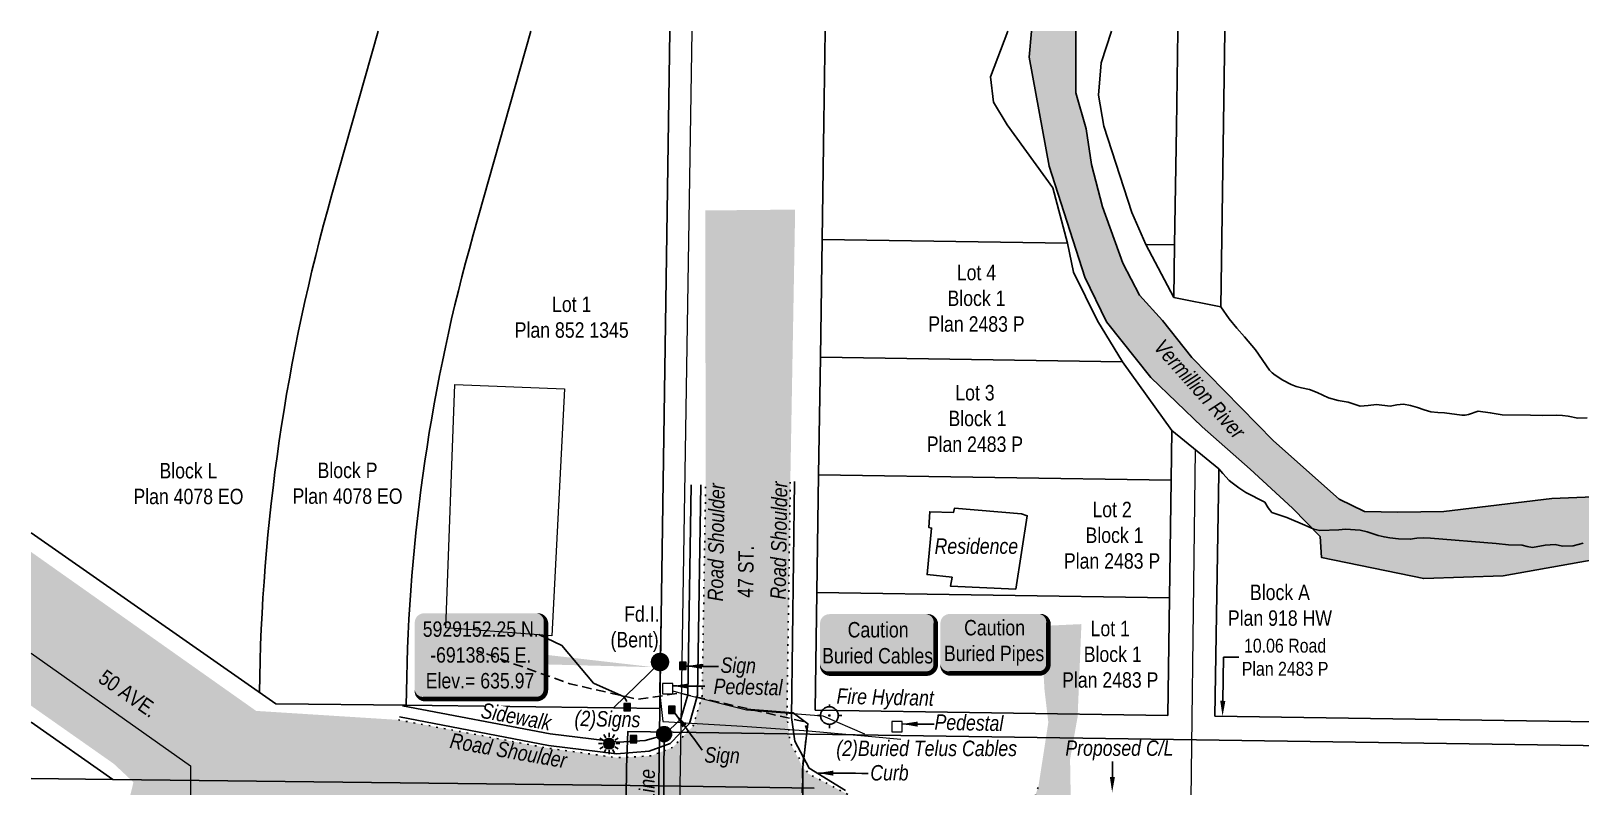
# Model space of a CAD drawing. Extents: x -69334 to -68545, y 5929032 to 5929590.
# Drawn here: x -69220.2 to -69019.3, y 5929136.1 to 5929234 of the extents above; entities that cross this region are included whole.
import ezdxf

# ---------------------------------------------------------------- set-up
doc = ezdxf.new("R2010")
doc.units = 0
doc.header["$LTSCALE"] = 5
doc.header["$PDSIZE"] = 0.5
for name, pattern in [('DASHED', [19.05, 12.7, -6.35]), ('foc-TOPO', [1, 0.2, -0.8]), ('UG_PIPE', [1.875, 1.25, -0.625]), ('WATERLINE5', [33, 15, -1, 1, -1, 15])]:
    doc.linetypes.add(name, pattern=pattern)
doc.layers.get('Defpoints').update_dxf_attribs({"color": 9})
for name, color, linetype in [('AS-PIPE-UG', 44, 'UG_PIPE'), ('AS-POWER', 104, 'foc-POWER'), ('AS-POWER-BURIED-ATCO PIPELINES', 241, 'foc-POWER_BURIED'), ('AS-POWER-EXISTING-PP', 72, 'Continuous'), ('AS-POWER-T', 104, 'Continuous'), ('AS-RESIDENCE', 14, 'Continuous'), ('AS-ROADS', 254, 'Continuous'), ('DETAIL-T', 7, 'Continuous'), ('L-MON', 1, 'Continuous'), ('L-MON-T', 1, 'Continuous'), ('L-TITLEDB', 4, 'Continuous'), ('L-TITLEDB-T', 4, 'Continuous'), ('P-PROPOSED', 10, 'Continuous'), ('P-PROPOSED-T', 10, 'Continuous'), ('T-GENERAL', 48, 'foc-TOPO'), ('T-SLOPE', 48, 'Continuous'), ('T-WATER', 160, 'Continuous'), ('T-WATER-H', 133, 'Continuous'), ('T-WATER-T', 170, 'Continuous'), ('Topo-Waterlines', 125, 'WATERLINE5')]:
    doc.layers.add(name, color=color, linetype=linetype)
for name, color, linetype, lineweight, true_color in [('AS-SANITARY', 7, 'foc-SANITARY', 9, 0x29a300), ('AS-STORM', 7, 'foc-STORM', 9, 0x29a300), ('AS-TELUS-ATCO PIPELINES', 7, 'foc-TEL', 9, 0xff9c38)]:
    doc.layers.add(name, color=color, linetype=linetype, lineweight=lineweight, true_color=true_color)
doc.layers.add('T-TEXT', color=48, linetype='Continuous', lineweight=18)
doc.styles.add('1.8', font='ARIALN.TTF', dxfattribs={"height": 1.8})
doc.styles.add('80', font='ARIALN.TTF', dxfattribs={"height": 10})
doc.styles.add('80CG', font='ARIALN.TTF', dxfattribs={"height": 10})
doc.styles.add('80LS', font='ARIALNI.TTF', dxfattribs={"height": 10})
doc.styles.add('foc-LtypeFont', font='ARIALN.TTF', dxfattribs={"height": 7.35})
doc.linetypes.add('foc-POWER', pattern='A,6,-1,["P",foc-LtypeFont,S=0.2,R=0,X=-0.625,Y=-0.75],-1.24,4', length=12.24)
doc.linetypes.add('foc-POWER_BURIED', pattern='A,10,-1,["P",foc-LtypeFont,S=0.2,R=0,X=-0.425,Y=-0.75],-2', length=13)
doc.linetypes.add('foc-SANITARY', pattern='A,10,-1,["SN",foc-LtypeFont,S=0.2,R=0,X=-0.5,Y=-0.75],-2.75', length=13.75)
doc.linetypes.add('foc-STORM', pattern='A,10,-1,["ST",foc-LtypeFont,S=0.2,R=0,X=-0.5,Y=-0.75],-2.75', length=13.75)
doc.linetypes.add('foc-TEL', pattern='A,2,-1,["T",foc-LtypeFont,S=0.2,R=0,X=-0.425,Y=-0.75],-1.24,8', length=12.24)
doc.dimstyles.new('Compass 1 000', dxfattribs={"dimtxt": 1.8, "dimasz": 2, "dimexe": 0.2, "dimexo": 0.0625, "dimgap": 0.5, "dimtad": 0, "dimtih": 1, "dimtoh": 1, "dimzin": 0, "dimdsep": 46, "dimtxsty": '1.8', "dimcen": 0.1, "dimse1": 1, "dimse2": 1, "dimclrd": 256, "dimclrt": 256, "dimaunit": 1, "dimadec": 4, "dimazin": 0, "dimtfac": 0.06, "dimtofl": 0, "dimtmove": 0, "dimatfit": 0, "dimfxl": 0.2, "dimtolj": 1, "dimtzin": 0, "dimlwd": -1, "dimarcsym": 0})

# ---------------------------------------------------------------- blocks, each defined once
blk = doc.blocks.new('fdia')
at = {"color": 255, "const_width": 1}
blk.add_lwpolyline([(-0.5, 0, 1), (0.5, 0, 1)], format="xyb", close=True, dxfattribs=at)
blk = doc.blocks.new('Fdiaa')
blk.add_blockref('fdia', (0, 0))
blk = doc.blocks.new('fdib')
at = {"color": 1, "const_width": 1.6}
blk.add_lwpolyline([(-0.4, 0, 1), (0.4, 0, 1)], format="xyb", close=True, dxfattribs=at)
at = {"color": 1}
blk.add_circle((0, 0), 0.8, dxfattribs=at)
blk = doc.blocks.new('Fdibb')
blk.add_blockref('fdib', (0, 0))
blk = doc.blocks.new('fdicc')
for name in ['Fdibb', 'Fdiaa']:
    blk.add_blockref(name, (0, 0))
blk = doc.blocks.new('FDI')
blk.add_blockref('fdicc', (0, 0))
blk = doc.blocks.new('POWERPOLE')
h = blk.add_hatch(color=255)
edge = h.paths.add_edge_path()
edge.add_arc((0, 0), 0.96, 0, 360)
at = {"linetype": 'Continuous'}
for p, q in [((0.68, -0.68), (-0.68, 0.68)), ((-0.68, -0.68), (0.68, 0.68))]:
    blk.add_line(p, q, dxfattribs=at)
blk.add_circle((0, 0), 0.96, dxfattribs=at)
blk = doc.blocks.new('*U531')
h = blk.add_hatch(color=50)
edge = h.paths.add_edge_path()
edge.add_line((-31.5, -20), (31.5, -20))
edge.add_arc((31.5, -14), 6, 270, 360)
edge.add_line((37.5, -14), (37.5, 12.5))
edge.add_arc((31.5, 12.5), 6, 0, 90)
edge.add_line((31.5, 18.5), (-31.5, 18.5))
edge.add_arc((-31.5, 12.5), 6, 90, 180)
edge.add_line((-37.5, 12.5), (-37.5, -14))
edge.add_arc((-31.5, -14), 6, 180, 270)
at = {"color": 240, "flags": 128}
blk.add_lwpolyline([(-31.5, -20, 3, 3, 0), (31.5, -20, 3, 3, 0.414214), (37.5, -14, 3, 3, 0), (37.5, 12.5, 3, 0, 0.414214), (31.5, 18.5, 0, 0, 0), (-31.5, 18.5, 0, 0, 0.414214), (-37.5, 12.5, 0, 0, 0), (-37.5, -14, 0, 3, 0.414214)], format="xyseb", close=True, dxfattribs=at)
at = {"color": 240, "style": '80'}
blk.add_attdef('ENTER_TEXT_001', (-26.8, -4.9), '', height=10, dxfattribs=at)
blk = doc.blocks.new('*U530')
h = blk.add_hatch(color=50)
edge = h.paths.add_edge_path()
edge.add_line((-29, -20), (29, -20))
edge.add_arc((29, -14), 6, 270, 360)
edge.add_line((35, -14), (35, 12.5))
edge.add_arc((29, 12.5), 6, 0, 90)
edge.add_line((29, 18.5), (-29, 18.5))
edge.add_arc((-29, 12.5), 6, 90, 180)
edge.add_line((-35, 12.5), (-35, -14))
edge.add_arc((-29, -14), 6, 180, 270)
at = {"color": 240, "flags": 128}
blk.add_lwpolyline([(-29, -20, 3, 3, 0), (29, -20, 3, 3, 0.414214), (35, -14, 3, 3, 0), (35, 12.5, 3, 0, 0.414214), (29, 18.5, 0, 0, 0), (-29, 18.5, 0, 0, 0.414214), (-35, 12.5, 0, 0, 0), (-35, -14, 0, 3, 0.414214)], format="xyseb", close=True, dxfattribs=at)
at = {"color": 240, "style": '80'}
blk.add_attdef('ENTER_TEXT_001', (-26.8, -4.9), '', height=10, dxfattribs=at)
blk = doc.blocks.new('*U532')
h = blk.add_hatch(color=254)
edge = h.paths.add_edge_path()
edge.add_line((-36.5, -28.5), (36.5, -28.5))
edge.add_arc((36.5, -22.5), 6, 270, 360)
edge.add_line((42.5, -22.5), (42.5, 21))
edge.add_arc((36.5, 21), 6, 0, 90)
edge.add_line((36.5, 27), (-36.5, 27))
edge.add_arc((-36.5, 21), 6, 90, 180)
edge.add_line((-42.5, 21), (-42.5, -22.5))
edge.add_arc((-36.5, -22.5), 6, 180, 270)
at = {"color": 1, "flags": 128}
blk.add_lwpolyline([(-36.5, -28.5, 3, 3, 0), (36.5, -28.5, 3, 3, 0.414214), (42.5, -22.5, 3, 3, 0), (42.5, 21, 3, 0, 0.414214), (36.5, 27, 0, 0, 0), (-36.5, 27, 0, 0, 0.414214), (-42.5, 21, 0, 0, 0), (-42.5, -22.5, 0, 3, 0.414214)], format="xyseb", close=True, dxfattribs=at)
blk.add_lwpolyline([(112.6, -7.9, 0, 10, 0), (0, 0, 5, 5, 0)], format="xyseb", dxfattribs=at)
at = {"color": 1, "style": '80'}
blk.add_attdef('ENTER_TEXT_001', (-36, -5), '', height=10, dxfattribs=at)
blk = doc.blocks.new('*D538')
at = {"layer": 'Defpoints', "color": 0, "transparency": 16777216}
for p in [(-69049.55, 5929144.99), (-69065.87, 5929135.14), (-69049.7, 5929134.89)]:
    blk.add_point(p, dxfattribs=at)
at = {"layer": 'L-TITLEDB-T', "transparency": 16777216}
for p, q in [((-69065.69, 5929147.23), (-69065.6, 5929152.86)), ((-69065.6, 5929152.86), (-69063.6, 5929152.86)), ((-69065.9, 5929133.14), (-69065.93, 5929131.14))]:
    blk.add_line(p, q, dxfattribs=at)
for points in [[(-69066.02, 5929147.23), (-69065.35, 5929147.22), (-69065.72, 5929145.23)], [(-69066.23, 5929133.14), (-69065.57, 5929133.13), (-69065.87, 5929135.14)]]:
    blk.add_solid(points, dxfattribs=at)
at = {"layer": 'L-TITLEDB-T', "transparency": 16777216, "insert": (-69057.61, 5929152.86), "char_height": 1.8, "attachment_point": 5, "style": '1.8'}
blk.add_mtext('\\A1;10.06 Road\\PPlan 2483 P', dxfattribs=at)
blk = doc.blocks.new('*D539')
at = {"layer": 'Defpoints', "color": 0, "transparency": 16777216}
for p in [(-69097.76, 5929135.65), (-69097.92, 5929125.59), (-69080.18, 5929125.32)]:
    blk.add_point(p, dxfattribs=at)
at = {"layer": 'L-TITLEDB-T', "transparency": 16777216}
for p, q in [((-69080, 5929137.37), (-69079.97, 5929139.37)), ((-69080.22, 5929123.32), (-69080.66, 5929093.93)), ((-69080.66, 5929093.93), (-69082.66, 5929093.93))]:
    blk.add_line(p, q, dxfattribs=at)
for points in [[(-69080.33, 5929137.38), (-69079.67, 5929137.37), (-69080.03, 5929135.37)], [(-69080.55, 5929123.33), (-69079.88, 5929123.32), (-69080.18, 5929125.32)]]:
    blk.add_solid(points, dxfattribs=at)
at = {"layer": 'L-TITLEDB-T', "transparency": 16777216, "insert": (-69088.75, 5929093.93), "char_height": 1.8, "attachment_point": 5, "style": '1.8'}
blk.add_mtext('\\A1;10.06 Road \\PPlan 1372 R', dxfattribs=at)
blk = doc.blocks.new('lightpole')
h = blk.add_hatch(color=255)
h.dxf.hatch_style = 1
h.paths.add_polyline_path([(-0.78, 0, 1), (0.78, 0, 1)])
h.paths.add_polyline_path([(0.68, 0, -1), (-0.68, 0, -1)], flags=16)
h = blk.add_hatch(color=48)
h.dxf.hatch_style = 1
edge = h.paths.add_edge_path()
edge.add_arc((0, 0), 0.682, 0, 360)
at = {"color": 48}
for p, q in [((-0.86, 0), (-1.38, 0)), ((-0.75, 0.43), (-1.19, 0.69)), ((-0.43, 0.75), (-0.69, 1.19)), ((0, 0.86), (0, 1.38)), ((0.43, 0.75), (0.69, 1.19)), ((0.75, 0.43), (1.19, 0.69)), ((0.86, 0), (1.38, 0)), ((-0.75, -0.43), (-1.19, -0.69)), ((-0.43, -0.75), (-0.69, -1.19)), ((0, -0.86), (0, -1.38)), ((0.43, -0.75), (0.69, -1.19)), ((0.75, -0.43), (1.19, -0.69))]:
    blk.add_line(p, q, dxfattribs=at)
blk.add_circle((0, 0), 0.682, dxfattribs=at)
blk = doc.blocks.new('FH')
at = {"layer": 'Topo-Waterlines'}
for p, q in [((0, 0), (-0.23, 0)), ((0, 1.9), (0, 2.37)), ((0, 0), (0, 0.23)), ((0, 0), (0.23, 0)), ((0, 0), (0, -0.23)), ((-1.9, 0), (-2.57, 0)), ((0, -1.9), (0, -2.71)), ((1.9, 0), (2.71, 0))]:
    blk.add_line(p, q, dxfattribs=at)
blk.add_circle((0, 0), 1.9, dxfattribs=at)

msp = doc.modelspace()

# ---------------------------------------------------------------- hatches: boundary and pattern name
at = {"layer": 'AS-ROADS'}
h = msp.add_hatch(color=256, dxfattribs=at)
h.dxf.hatch_style = 1
h.paths.add_polyline_path([(-69220.189, 5929128.159), (-69220.189, 5929122.552), (-69208.004, 5929124.877), (-69199.215, 5929129.606), (-69195.678, 5929131.569), (-69192.986, 5929131.506), (-69187.207, 5929129.419), (-69179.415, 5929127.676), (-69167.888, 5929125.668), (-69150.893, 5929122.663), (-69144.42, 5929121.348), (-69141.104, 5929119.282), (-69138.263, 5929116.462), (-69136.094, 5929112.907), (-69134.782, 5929108.509), (-69135.021, 5929094.152), (-69137.367, 5929031.758), (-69124.844, 5929031.758), (-69123.476, 5929094.225), (-69123.16, 5929108.451), (-69121.999, 5929112.195), (-69119.486, 5929115.508), (-69117.117, 5929117.269), (-69111.7, 5929118.266), (-69093.319, 5929115.977), (-69062.168, 5929110.828), (-69024.47, 5929106.49), (-68994.539, 5929102.38), (-68902.929, 5929086.617), (-68870.389, 5929080.001), (-68845.942, 5929071.175), (-68819.542, 5929063.804), (-68764.367, 5929050.29), (-68745.646, 5929043.736), (-68743.531, 5929042.239), (-68741.68, 5929040.39), (-68740.006, 5929037.66), (-68739.672, 5929034.42), (-68740.514, 5929032.176), (-68740.748, 5929031.758), (-68734.262, 5929031.758), (-68734.053, 5929032.211), (-68730.685, 5929035.998), (-68713.947, 5929032.47), (-68712.555, 5929031.758), (-68661.901, 5929031.758), (-68685.996, 5929043.249), (-68695.299, 5929047.412), (-68703.49, 5929050.602), (-68713.907, 5929057.431), (-68716.268, 5929061.316), (-68716.545, 5929064.785), (-68715.573, 5929070.75), (-68704.943, 5929099.54), (-68699.302, 5929114.345), (-68696.474, 5929120.68), (-68691.023, 5929123.957), (-68685.779, 5929125.73), (-68658.454, 5929125.352), (-68658.472, 5929126.124), (-68630.771, 5929125.37), (-68583.971, 5929124.063), (-68579.575, 5929123.974), (-68579.575, 5929134.016), (-68630.775, 5929134.721), (-68678.564, 5929135.534), (-68682.994, 5929137.285), (-68685.837, 5929141.142), (-68687.272, 5929144.618), (-68680.704, 5929161.515), (-68677.783, 5929168.867), (-68663.078, 5929208.561), (-68656.573, 5929228.707), (-68655.188, 5929233.984), (-68668.068, 5929233.984), (-68670.298, 5929225.856), (-68675.911, 5929209.527), (-68688.819, 5929174.297), (-68699.575, 5929148.02), (-68701.31, 5929146.385), (-68705.211, 5929145.57), (-68710.53, 5929146.751), (-68729.74, 5929158.549), (-68748.93, 5929172.164), (-68761.096, 5929179.414), (-68772.31, 5929187.768), (-68769.431, 5929192.581), (-68805.98, 5929217.15), (-68805.062, 5929220.705), (-68798.177, 5929231.369), (-68796.267, 5929233.984), (-68801.779, 5929233.984), (-68811.636, 5929219.667), (-68820.439, 5929225.302), (-68821.463, 5929228.257), (-68821.463, 5929233.984), (-68863.939, 5929233.984), (-68851.126, 5929226.158), (-68733.672, 5929150.989), (-68711.615, 5929137.075), (-68708.281, 5929132.386), (-68707.217, 5929128.58), (-68712.565, 5929114.262), (-68716.498, 5929105.821), (-68727.194, 5929078.194), (-68732.786, 5929068.796), (-68737.234, 5929066.637), (-68748.545, 5929068.161), (-68762.017, 5929073.114), (-68793.689, 5929083.417), (-68817.635, 5929086.658), (-68844.948, 5929094.284), (-68933.457, 5929110.694), (-68993.832, 5929119.286), (-69045, 5929125.185), (-69070.779, 5929128.379), (-69084.384, 5929130.707), (-69085.364, 5929132.421), (-69085.487, 5929139.647), (-69084.506, 5929145.159), (-69084.016, 5929157.162), (-69089.286, 5929156.917), (-69088.796, 5929148.588), (-69088.306, 5929144.424), (-69089.585, 5929136.144), (-69090.74, 5929132.8), (-69092.332, 5929131.204), (-69106.906, 5929133.215), (-69114.135, 5929135.017), (-69119.435, 5929137.797), (-69120.171, 5929138.644), (-69121.765, 5929141.806), (-69122.19, 5929145.147), (-69121.755, 5929175.557), (-69121.124, 5929210.855), (-69132.774, 5929210.739), (-69132.728, 5929175.095), (-69133.186, 5929147.851), (-69134.332, 5929144.001), (-69136.969, 5929141.215), (-69139.79, 5929140.089), (-69144.289, 5929139.87), (-69153.157, 5929141.09), (-69172.562, 5929144.754), (-69191.006, 5929145.921), (-69220.189, 5929166.518), (-69220.189, 5929146.599), (-69209.466, 5929139.074), (-69206.906, 5929136.686), (-69208.101, 5929131.738)])
h = msp.add_hatch(color=256, dxfattribs=at)
h.dxf.hatch_style = 1
h.paths.add_polyline_path([(-69135.255, 5929152.225), (-69136.132, 5929152.225), (-69136.132, 5929151.284), (-69135.255, 5929151.284)])
h = msp.add_hatch(color=256, dxfattribs=at)
h.dxf.hatch_style = 1
h.paths.add_polyline_path([(-69142.476, 5929146.868), (-69143.352, 5929146.868), (-69143.352, 5929145.927), (-69142.476, 5929145.927)])
h = msp.add_hatch(color=256, dxfattribs=at)
h.dxf.hatch_style = 1
h.paths.add_polyline_path([(-69136.666, 5929146.517), (-69137.543, 5929146.517), (-69137.543, 5929145.576), (-69136.666, 5929145.576)])
h = msp.add_hatch(color=256, dxfattribs=at)
h.dxf.hatch_style = 1
h.paths.add_polyline_path([(-69141.637, 5929142.731), (-69142.513, 5929142.731), (-69142.513, 5929141.79), (-69141.637, 5929141.79)])
at = {"layer": 'T-WATER-H'}
h = msp.add_hatch(color=256, dxfattribs=at)
h.dxf.hatch_style = 1
h.paths.add_polyline_path([(-68846.622, 5929031.758), (-68839.932, 5929031.758), (-68838.133, 5929033.457), (-68833.961, 5929036.097), (-68830.346, 5929043.324), (-68827.564, 5929047.771), (-68825.458, 5929050.727), (-68828.426, 5929052.036), (-68828.339, 5929055.962), (-68829.387, 5929063.727), (-68829.474, 5929069.223), (-68828.861, 5929094.305), (-68828.771, 5929102.35), (-68828.946, 5929106.102), (-68830.692, 5929109.766), (-68831.041, 5929113.867), (-68831.652, 5929116.222), (-68832.089, 5929118.665), (-68831.913, 5929125.98), (-68832.262, 5929127.9), (-68833.572, 5929128.947), (-68833.921, 5929133.746), (-68833.572, 5929138.021), (-68833.747, 5929140.987), (-68834.358, 5929143.954), (-68835.318, 5929147.269), (-68835.58, 5929149.537), (-68836.541, 5929150.323), (-68836.715, 5929151.37), (-68837.326, 5929151.98), (-68837.85, 5929152.853), (-68838.898, 5929153.638), (-68839.16, 5929154.423), (-68839.509, 5929155.557), (-68840.819, 5929156.692), (-68841.168, 5929157.39), (-68841.954, 5929158.175), (-68843.438, 5929159.571), (-68843.787, 5929160.094), (-68845.097, 5929161.054), (-68846.768, 5929163.824), (-68850.871, 5929166.528), (-68853.491, 5929168.273), (-68857.769, 5929172.461), (-68863.706, 5929177.173), (-68869.918, 5929182.957), (-68872.974, 5929184.877), (-68875.244, 5929185.837), (-68879.086, 5929187.494), (-68881.88, 5929187.756), (-68888.505, 5929189.168), (-68892.979, 5929188.446), (-68895.388, 5929187.896), (-68897.143, 5929187.414), (-68904.874, 5929184.246), (-68908.556, 5929182.939), (-68911.963, 5929182.629), (-68915.887, 5929182.629), (-68920.187, 5929180.622), (-68923.568, 5929180.234), (-68928.001, 5929178.684), (-68930.827, 5929178.351), (-68935.704, 5929179.237), (-68939.583, 5929179.736), (-68942.797, 5929180.345), (-68947.693, 5929181.791), (-68950.63, 5929182.844), (-68954.897, 5929184.837), (-68957.779, 5929186.055), (-68959.773, 5929186.609), (-68965.284, 5929187.782), (-68970.16, 5929188.612), (-68971.823, 5929189.221), (-68973.873, 5929189.387), (-68976.921, 5929189.332), (-68981.814, 5929187.726), (-68988.796, 5929188.114), (-68991.567, 5929185.013), (-68993.673, 5929185.013), (-68995.668, 5929184.459), (-68999.104, 5929182.964), (-69002.262, 5929183.351), (-69003.925, 5929180.638), (-69006.817, 5929176.91), (-69010.918, 5929178.239), (-69014.409, 5929177.464), (-69016.57, 5929173.698), (-69023.045, 5929173.447), (-69037.042, 5929171.765), (-69042.977, 5929171.676), (-69047.318, 5929171.765), (-69050.596, 5929173.358), (-69059.1, 5929180.883), (-69069.684, 5929191.7), (-69073.494, 5929196.48), (-69076.506, 5929199.756), (-69078.632, 5929203.916), (-69081.295, 5929211.205), (-69082.713, 5929216.693), (-69083.421, 5929221.297), (-69084.75, 5929225.988), (-69084.75, 5929230.149), (-69084.749, 5929233.984), (-69090.478, 5929233.984), (-69090.794, 5929230.609), (-69088.187, 5929216.481), (-69083.574, 5929202.113), (-69080.755, 5929196.308), (-69075.027, 5929189.119), (-69068.357, 5929182.697), (-69062.121, 5929177.233), (-69056.648, 5929172.18), (-69053.059, 5929168.509), (-69052.889, 5929165.777), (-69039.647, 5929163.051), (-69029.358, 5929163.394), (-69017.44, 5929165.536), (-68992.091, 5929173.944), (-68978.029, 5929179.427), (-68970.312, 5929180.798), (-68959.423, 5929180.884), (-68947.898, 5929173.434), (-68942.324, 5929171.721), (-68927.642, 5929169.235), (-68907.602, 5929172.444), (-68892.114, 5929179.84), (-68885.123, 5929181.895), (-68879.092, 5929181.347), (-68873.062, 5929177.922), (-68857.923, 5929165.162), (-68848.296, 5929156.562), (-68845.865, 5929151.865), (-68844.243, 5929149.359), (-68840.137, 5929148.225), (-68840.137, 5929143.312), (-68837.705, 5929140.451), (-68837.404, 5929131.301), (-68837.145, 5929125.692), (-68836.206, 5929117.066), (-68836.553, 5929114.294), (-68835.426, 5929108.837), (-68834.906, 5929101.562), (-68833.395, 5929084.954), (-68835.899, 5929070.779), (-68836.177, 5929068.278), (-68835.064, 5929065.776), (-68834.508, 5929061.607), (-68834.094, 5929053.655), (-68831.591, 5929051.293), (-68835.068, 5929047.819), (-68838.544, 5929044.761), (-68838.544, 5929042.121), (-68838.405, 5929040.037), (-68838.69, 5929035.819), (-68844.67, 5929033.318)])

# ---------------------------------------------------------------- linework, layer by layer
at = {"layer": 'AS-PIPE-UG', "ltscale": 0.2, "flags": 128}
msp.add_lwpolyline([(-69190.971, 5929116.234), (-69182.395, 5929115.941), (-69171.497, 5929115.583), (-69156.044, 5929115.136), (-69147.522, 5929114.973), (-69139.584, 5929114.806), (-69121.438, 5929114.67), (-69120.134, 5929114.356), (-69120.335, 5929117.097), (-69120.171, 5929138.644), (-69119.582, 5929143.398), (-69119.936, 5929144.522), (-69136.114, 5929148.217), (-69141.528, 5929147.423), (-69150.316, 5929149.436), (-69162.421, 5929153.746)], dxfattribs=at)
at = {"layer": 'AS-POWER', "ltscale": 0.2, "flags": 128}
msp.add_lwpolyline([(-69191.028, 5929112.944), (-69153.338, 5929112.616), (-69138.723, 5929111.735), (-69138.335, 5929115.062), (-69138.111, 5929142.917)], dxfattribs=at)
at = {"layer": 'AS-POWER-BURIED-ATCO PIPELINES', "ltscale": 0.2, "flags": 128}
for points in [[(-69154.353, 5929155.829), (-69151.365, 5929154.391), (-69147.267, 5929149.5), (-69143.293, 5929147.728), (-69142.962, 5929147.129)], [(-69182.36, 5929116.07), (-69171.503, 5929115.686), (-69156.119, 5929115.246), (-69147.607, 5929115.132), (-69141.021, 5929114.899), (-69128.495, 5929114.736), (-69123.49, 5929114.886), (-69120.123, 5929115.345), (-69120.34, 5929117.095), (-69120.228, 5929123.719), (-69120.128, 5929131.388), (-69120.134, 5929138.646), (-69119.476, 5929144.261), (-69121.382, 5929145.672), (-69127.429, 5929146.163)]]:
    msp.add_lwpolyline(points, dxfattribs=at)
at = {"layer": 'AS-RESIDENCE', "flags": 128}
msp.add_lwpolyline([(-69092.511, 5929161.693), (-69101, 5929162.092), (-69100.772, 5929163.23), (-69104.019, 5929163.572), (-69103.449, 5929169.606), (-69103.791, 5929169.663), (-69103.677, 5929171.713), (-69100.601, 5929171.599), (-69100.487, 5929172.168), (-69091.77, 5929171.428), (-69091.03, 5929171.2), (-69092.511, 5929161.693)], dxfattribs=at)
at = {"layer": 'AS-SANITARY', "ltscale": 0.2, "flags": 128}
msp.add_lwpolyline([(-69136.395, 5929114.326), (-69134.492, 5929233.984)], dxfattribs=at)
at = {"layer": 'AS-STORM', "ltscale": 0.2, "flags": 128}
for points in [[(-69133.641, 5929121.404), (-69132.747, 5929121.397), (-69069.965, 5929120.604), (-69069.233, 5929179.743)], [(-69220.189, 5929153.377), (-69199.499, 5929138.822), (-69199.574, 5929122.851)]]:
    msp.add_lwpolyline(points, dxfattribs=at)
at = {"layer": 'AS-TELUS-ATCO PIPELINES', "ltscale": 0.2, "flags": 128}
for points in [[(-69138.481, 5929160.466), (-69138.709, 5929148.44), (-69138.276, 5929144.538), (-69138.233, 5929144.528), (-69127.963, 5929143.943), (-69119.409, 5929143.354), (-69111.681, 5929142.655), (-69107.414, 5929142.255)], [(-69136.989, 5929148.533), (-69135.345, 5929148.05), (-69127.432, 5929146.075), (-69117.535, 5929145.277), (-69112.139, 5929142.93)]]:
    msp.add_lwpolyline(points, dxfattribs=at)
at = {"layer": 'L-TITLEDB', "linetype": 'Continuous'}
for p, q in [((-69181.176, 5929212.815), (-69175.171, 5929233.984)), ((-69162.857, 5929207.588), (-69155.377, 5929233.984)), ((-69138.568, 5929152.246), (-69137.37, 5929233.984)), ((-69065.427, 5929233.984), (-69065.954, 5929198.268)), ((-69117.636, 5929206.975), (-69085.811, 5929206.492)), ((-69075.682, 5929206.337), (-69072.03, 5929199.483)), ((-69075.682, 5929206.337), (-69071.93, 5929206.281)), ((-69072.03, 5929199.483), (-69071.93, 5929206.281)), ((-69072.03, 5929199.483), (-69065.954, 5929198.268)), ((-69078.703, 5929191.145), (-69117.859, 5929191.74)), ((-69118.081, 5929176.503), (-69072.378, 5929175.808)), ((-69188.46, 5929146.852), (-69220.189, 5929168.991)), ((-69118.304, 5929161.267), (-69072.603, 5929160.573)), ((-69144.655, 5929146.321), (-69138.568, 5929152.246)), ((-69138.655, 5929146.248), (-69138.568, 5929152.246)), ((-69171.542, 5929146.647), (-69188.46, 5929146.852)), ((-69171.542, 5929146.647), (-69171.518, 5929148.417)), ((-69171.542, 5929146.647), (-69144.655, 5929146.321)), ((-69144.655, 5929146.321), (-69138.655, 5929146.248)), ((-69138.808, 5929136.218), (-69209.594, 5929137.05)), ((-69138.808, 5929136.218), (-69118.676, 5929135.915))]:
    msp.add_line(p, q, dxfattribs=at)
at = {"layer": 'L-TITLEDB'}
msp.add_line((-69066.735, 5929145.245), (-68838.809, 5929141.781), dxfattribs=at)
at = {"layer": 'L-TITLEDB', "linetype": 'DASHED'}
for points in [[(-69093.562, 5929233.984), (-69095.796, 5929228.031), (-69095.42, 5929224.785), (-69093.636, 5929221.85), (-69087.718, 5929213.652), (-69085.811, 5929206.492), (-69085.026, 5929202.765), (-69081.95, 5929196.425), (-69078.703, 5929191.145)], [(-69075.682, 5929206.337), (-69077.496, 5929210.483), (-69081.119, 5929221.661), (-69081.783, 5929225.69), (-69081.445, 5929229.866), (-69080.101, 5929233.984)]]:
    msp.add_lwpolyline(points, dxfattribs=at)
at = {"layer": 'L-TITLEDB', "linetype": 'Continuous'}
for points in [[(-69065.954, 5929198.268), (-69072.03, 5929199.483), (-69075.682, 5929206.337)], [(-69018.455, 5929183.871), (-69019.681, 5929183.859), (-69020.896, 5929184.09), (-69021.659, 5929184.17), (-69022.423, 5929184.21), (-69024.264, 5929184.163), (-69025.794, 5929184.223), (-69029.47, 5929184.249), (-69031.026, 5929184.548), (-69032.576, 5929184.736), (-69033.819, 5929184.3), (-69034.25, 5929184.231), (-69034.682, 5929184.213), (-69036.935, 5929184.545), (-69037.823, 5929184.593), (-69038.706, 5929184.676), (-69039.587, 5929184.936), (-69040.46, 5929185.231), (-69041.363, 5929185.477), (-69042.28, 5929185.667), (-69043.142, 5929185.551), (-69044.008, 5929185.372), (-69045.775, 5929185.624), (-69046.826, 5929185.475), (-69047.869, 5929185.404), (-69049.441, 5929185.891), (-69050.727, 5929186.147), (-69051.99, 5929186.477), (-69053.432, 5929187.141), (-69054.456, 5929187.545), (-69055.488, 5929187.767), (-69056.161, 5929187.951), (-69056.819, 5929188.184), (-69057.895, 5929188.744), (-69058.91, 5929189.418), (-69059.288, 5929189.709), (-69059.619, 5929190.053), (-69061.466, 5929192.672), (-69062.863, 5929194.364), (-69063.882, 5929195.504), (-69064.847, 5929196.686), (-69065.954, 5929198.268)], [(-69018.455, 5929183.871), (-69019.681, 5929183.859), (-69020.896, 5929184.09), (-69021.659, 5929184.17), (-69022.423, 5929184.21), (-69024.264, 5929184.163), (-69025.794, 5929184.223), (-69029.47, 5929184.249), (-69031.026, 5929184.548), (-69032.576, 5929184.736), (-69033.819, 5929184.3), (-69034.25, 5929184.231), (-69034.682, 5929184.213), (-69036.935, 5929184.545), (-69037.823, 5929184.593), (-69038.706, 5929184.676), (-69039.587, 5929184.936), (-69040.46, 5929185.231), (-69041.363, 5929185.477), (-69042.28, 5929185.667), (-69043.142, 5929185.551), (-69044.008, 5929185.372), (-69045.775, 5929185.624), (-69046.826, 5929185.475), (-69047.869, 5929185.404), (-69049.441, 5929185.891), (-69050.727, 5929186.147), (-69051.99, 5929186.477), (-69053.432, 5929187.141), (-69054.456, 5929187.545), (-69055.488, 5929187.767), (-69056.161, 5929187.951), (-69056.819, 5929188.184), (-69057.895, 5929188.744), (-69058.91, 5929189.418), (-69059.288, 5929189.709), (-69059.619, 5929190.053), (-69061.466, 5929192.672), (-69062.863, 5929194.364), (-69063.882, 5929195.504), (-69064.847, 5929196.686), (-69065.954, 5929198.268)], [(-69018.455, 5929183.871), (-69019.681, 5929183.859), (-69020.896, 5929184.09), (-69021.659, 5929184.17), (-69022.423, 5929184.21), (-69024.264, 5929184.163), (-69025.794, 5929184.223), (-69029.47, 5929184.249), (-69031.026, 5929184.548), (-69032.576, 5929184.736), (-69033.819, 5929184.3), (-69034.25, 5929184.231), (-69034.682, 5929184.213), (-69036.935, 5929184.545), (-69037.823, 5929184.593), (-69038.706, 5929184.676), (-69039.587, 5929184.936), (-69040.46, 5929185.231), (-69041.363, 5929185.477), (-69042.28, 5929185.667), (-69043.142, 5929185.551), (-69044.008, 5929185.372), (-69045.775, 5929185.624), (-69046.826, 5929185.475), (-69047.869, 5929185.404), (-69049.441, 5929185.891), (-69050.727, 5929186.147), (-69051.99, 5929186.477), (-69053.432, 5929187.141), (-69054.456, 5929187.545), (-69055.488, 5929187.767), (-69056.161, 5929187.951), (-69056.819, 5929188.184), (-69057.895, 5929188.744), (-69058.91, 5929189.418), (-69059.288, 5929189.709), (-69059.619, 5929190.053), (-69061.466, 5929192.672), (-69062.863, 5929194.364), (-69063.882, 5929195.504), (-69064.847, 5929196.686), (-69065.954, 5929198.268)], [(-69078.703, 5929191.145), (-69072.284, 5929182.22), (-69066.182, 5929177.266), (-69065.699, 5929176.689), (-69064.846, 5929175.778), (-69064.483, 5929175.44), (-69063.617, 5929174.795), (-69062.698, 5929174.217), (-69060.239, 5929172.968), (-69059.798, 5929172.244), (-69059.318, 5929171.598), (-69057.385, 5929170.975), (-69055.037, 5929169.973), (-69053.896, 5929169.443), (-69053.116, 5929169.301), (-69050.651, 5929169.375), (-69049.788, 5929169.462), (-69047.894, 5929169.326), (-69046.985, 5929169.108), (-69045.534, 5929168.626), (-69044.78, 5929168.447), (-69044.015, 5929168.323), (-69042.916, 5929168.219), (-69041.387, 5929168.158), (-69040.523, 5929168.306), (-69039.634, 5929168.331), (-69038.745, 5929168.295), (-69030.257, 5929167.594), (-69028.671, 5929167.41), (-69026.894, 5929167.4), (-69026.226, 5929167.233), (-69025.558, 5929167.104), (-69023.891, 5929167.402), (-69022.601, 5929167.472), (-69021.63, 5929167.251), (-69020.282, 5929167.288), (-69018.978, 5929167.63)], [(-69066.182, 5929177.266), (-69065.699, 5929176.689), (-69064.846, 5929175.778), (-69064.483, 5929175.44), (-69063.617, 5929174.795), (-69062.698, 5929174.217), (-69060.239, 5929172.968), (-69059.798, 5929172.244), (-69059.318, 5929171.598), (-69057.385, 5929170.975), (-69055.037, 5929169.973), (-69053.896, 5929169.443), (-69053.116, 5929169.301), (-69050.651, 5929169.375), (-69049.788, 5929169.462), (-69047.894, 5929169.326), (-69046.985, 5929169.108), (-69045.534, 5929168.626), (-69044.78, 5929168.447), (-69044.015, 5929168.323), (-69042.916, 5929168.219), (-69041.387, 5929168.158), (-69040.523, 5929168.306), (-69039.634, 5929168.331), (-69038.745, 5929168.295), (-69030.257, 5929167.594), (-69028.671, 5929167.41), (-69026.894, 5929167.4), (-69026.226, 5929167.233), (-69025.558, 5929167.104), (-69023.891, 5929167.402), (-69022.601, 5929167.472), (-69021.63, 5929167.251), (-69020.282, 5929167.288), (-69018.978, 5929167.63)], [(-69066.182, 5929177.266), (-69065.699, 5929176.689), (-69064.846, 5929175.778), (-69064.483, 5929175.44), (-69063.617, 5929174.795), (-69062.698, 5929174.217), (-69060.239, 5929172.968), (-69059.798, 5929172.244), (-69059.318, 5929171.598), (-69057.385, 5929170.975), (-69055.037, 5929169.973), (-69053.896, 5929169.443), (-69053.116, 5929169.301), (-69050.651, 5929169.375), (-69049.788, 5929169.462), (-69047.894, 5929169.326), (-69046.985, 5929169.108), (-69045.534, 5929168.626), (-69044.78, 5929168.447), (-69044.015, 5929168.323), (-69042.916, 5929168.219), (-69041.387, 5929168.158), (-69040.523, 5929168.306), (-69039.634, 5929168.331), (-69038.745, 5929168.295), (-69030.257, 5929167.594), (-69028.671, 5929167.41), (-69026.894, 5929167.4), (-69026.226, 5929167.233), (-69025.558, 5929167.104), (-69023.891, 5929167.402), (-69022.601, 5929167.472), (-69021.63, 5929167.251), (-69020.282, 5929167.288), (-69018.978, 5929167.63)]]:
    msp.add_lwpolyline(points, dxfattribs=at)
for points in [[(-69117.241, 5929233.984, 0), (-69117.413, 5929222.211, 0), (-69117.636, 5929206.975, 0), (-69117.859, 5929191.74, 0), (-69118.081, 5929176.503, 0), (-69118.304, 5929161.267, 0), (-69118.527, 5929146.031, 0)], [(-69071.93, 5929206.281, 0), (-69071.705, 5929221.518, 0), (-69071.521, 5929233.984, 0)], [(-69118.527, 5929146.031, 0), (-69072.828, 5929145.337, 0), (-69072.603, 5929160.573, 0), (-69072.378, 5929175.808, 0), (-69072.284, 5929182.22, 0)], [(-69066.735, 5929145.245, 0), (-69066.192, 5929176.698, 0), (-69066.182, 5929177.266, 0)], [(-69066.735, 5929145.245, 0), (-69066.192, 5929176.698, 0), (-69066.182, 5929177.266, 0)], [(-69139.191, 5929111.814, 0), (-69138.808, 5929136.218, 0), (-69138.655, 5929146.248, 0)], [(-69220.189, 5929144.443, 0), (-69209.594, 5929137.05, 0)], [(-69209.594, 5929137.05, 0), (-69220.189, 5929137.175, 0)]]:
    msp.add_polyline3d(points, dxfattribs=at)
for centre, radius, start, end in [((-68942.508, 5929145.096), 248.09, 164.15956, 179.25341), ((-68942.365, 5929145.096), 229.177, 164.17622, 179.16959), ((-68942.365, 5929145.096), 229.177, 164.17622, 179.16959)]:
    msp.add_arc(centre, radius, start, end, dxfattribs=at)
at = {"layer": 'P-PROPOSED'}
msp.add_lwpolyline([(-69200.059, 5929117.581), (-69143.248, 5929116.844), (-69143.091, 5929130.582), (-69142.996, 5929138.572), (-69142.815, 5929143.267), (-68780.158, 5929137.933), (-68752.823, 5929177.12), (-68674.129, 5929122.226), (-68661.302, 5929122.028), (-68661.082, 5929136.151), (-68579.575, 5929134.884)], dxfattribs=at)
at = {"layer": 'T-GENERAL', "ltscale": 0.2, "flags": 128}
for points in [[(-69172.562, 5929144.754), (-69153.157, 5929141.09), (-69144.289, 5929139.87), (-69139.79, 5929140.089), (-69136.969, 5929141.215), (-69134.332, 5929144.001), (-69133.186, 5929147.851), (-69132.728, 5929175.095)], [(-69121.755, 5929175.557), (-69122.19, 5929145.147), (-69121.765, 5929141.806), (-69119.435, 5929137.797), (-69114.135, 5929135.017), (-69106.906, 5929133.215), (-69092.332, 5929131.204), (-69090.74, 5929132.8), (-69089.585, 5929136.144)]]:
    msp.add_lwpolyline(points, dxfattribs=at)
at = {"layer": 'T-SLOPE', "flags": 128}
for points in [[(-69172.433, 5929145.158), (-69153.083, 5929141.459), (-69144.265, 5929140.37), (-69140.05, 5929140.696), (-69137.347, 5929141.713), (-69134.827, 5929144.27), (-69133.772, 5929147.948), (-69133.339, 5929175.214)], [(-69172.049, 5929146.578), (-69152.907, 5929142.967), (-69144.012, 5929141.875), (-69140.553, 5929142.104), (-69138.094, 5929142.778), (-69135.952, 5929144.889), (-69135.023, 5929147.982), (-69134.599, 5929175.209)], [(-69121.224, 5929175.638), (-69121.607, 5929145.074), (-69121.18, 5929142), (-69119.301, 5929138.495), (-69114.6, 5929135.624)]]:
    msp.add_lwpolyline(points, dxfattribs=at)
at = {"layer": 'T-TEXT', "flags": 128}
msp.add_lwpolyline([(-69152.685, 5929155.633), (-69166.416, 5929156.696), (-69165.256, 5929188.197), (-69151.041, 5929187.617), (-69152.685, 5929155.633)], dxfattribs=at)
at = {"layer": 'T-TEXT'}
for points in [[(-69135.255, 5929152.225), (-69136.132, 5929152.225), (-69136.132, 5929151.284), (-69135.255, 5929151.284)], [(-69136.989, 5929149.477), (-69138.311, 5929149.477), (-69138.311, 5929148.132), (-69136.989, 5929148.132)], [(-69142.476, 5929146.868), (-69143.352, 5929146.868), (-69143.352, 5929145.927), (-69142.476, 5929145.927)], [(-69136.666, 5929146.517), (-69137.543, 5929146.517), (-69137.543, 5929145.576), (-69136.666, 5929145.576)], [(-69107.263, 5929144.551), (-69108.585, 5929144.551), (-69108.585, 5929143.206), (-69107.263, 5929143.206)], [(-69141.637, 5929142.731), (-69142.513, 5929142.731), (-69142.513, 5929141.79), (-69141.637, 5929141.79)]]:
    msp.add_lwpolyline(points, close=True, dxfattribs=at)
at = {"layer": 'T-WATER', "flags": 128}
for points in [[(-69090.478, 5929233.984), (-69090.794, 5929230.609), (-69088.187, 5929216.481), (-69083.574, 5929202.113), (-69080.755, 5929196.308), (-69075.027, 5929189.119), (-69068.357, 5929182.697), (-69062.121, 5929177.233), (-69056.648, 5929172.18), (-69053.059, 5929168.509), (-69052.889, 5929165.777), (-69039.647, 5929163.051), (-69029.358, 5929163.394), (-69017.44, 5929165.536)], [(-69016.57, 5929173.698), (-69023.045, 5929173.447), (-69037.042, 5929171.765), (-69042.977, 5929171.676), (-69047.318, 5929171.765), (-69050.596, 5929173.358), (-69059.1, 5929180.883), (-69069.684, 5929191.7), (-69073.494, 5929196.48), (-69076.506, 5929199.756), (-69078.632, 5929203.916), (-69081.295, 5929211.205), (-69082.713, 5929216.693), (-69083.421, 5929221.297), (-69084.75, 5929225.988), (-69084.75, 5929230.149), (-69084.749, 5929233.984)]]:
    msp.add_lwpolyline(points, dxfattribs=at)

# ---------------------------------------------------------------- block references
at = {"layer": 'AS-POWER-EXISTING-PP'}
msp.add_blockref('POWERPOLE', (-69138.111, 5929142.917), dxfattribs=at)
at = {"layer": 'DETAIL-T'}
ref = msp.add_blockref('*U531', (-69110.396, 5929154.752), dxfattribs=dict(at, xscale=0.2, yscale=0.2, zscale=0.2))
ref.add_attrib('ENTER_TEXT_001', 'Caution', (-69114.318, 5929155.435), dxfattribs={"layer": '0', "color": 240, "height": 2, "style": '80'})
ref.add_attrib('ENTER_TEXT_002', 'Buried Cables', (-69117.631, 5929152.067), dxfattribs={"layer": '0', "color": 240, "height": 2, "style": '80'})
ref = msp.add_blockref('*U530', (-69095.297, 5929154.772), dxfattribs=dict(at, xscale=0.2, yscale=0.2, zscale=0.2))
ref.add_attrib('ENTER_TEXT_001', 'Caution', (-69099.219, 5929155.698), dxfattribs={"layer": '0', "color": 240, "height": 2, "style": '80'})
ref.add_attrib('ENTER_TEXT_002', 'Buried Pipes', (-69101.832, 5929152.365), dxfattribs={"layer": '0', "color": 240, "height": 2, "style": '80'})
at = {"layer": 'L-MON'}
msp.add_blockref('FDI', (-69138.645, 5929152.252), dxfattribs=at)
at = {"layer": 'L-TITLEDB-T'}
msp.add_blockref('lightpole', (-69145.254, 5929141.681), dxfattribs=at)
at = {"layer": 'Topo-Waterlines', "xscale": 0.6, "yscale": 0.6, "zscale": 0.6}
msp.add_blockref('FH', (-69116.688, 5929145.317), dxfattribs=at)

# ---------------------------------------------------------------- texts
at = {"layer": 'AS-POWER-T', "ltscale": 0.2, "insert": (-69141.438, 5929122.118), "char_height": 2, "attachment_point": 1, "rotation": 89.53926, "style": '80LS', "bg_fill": 1, "box_fill_scale": 1, "bg_fill_color": 254, "bg_fill_transparency": 0}
msp.add_mtext_dynamic_manual_height_columns('\\pi0.11505;O/H Power Line', width=16.1346, gutter_width=45, heights=[0], dxfattribs=at)
at = {"layer": 'AS-RESIDENCE', "insert": (-69101.803, 5929168.264), "char_height": 2, "attachment_point": 1, "style": '80LS'}
msp.add_mtext_dynamic_manual_height_columns('\\pi-1.2458;Residence', width=8.16598, gutter_width=45, heights=[0], dxfattribs=at)
at = {"layer": 'AS-TELUS-ATCO PIPELINES', "ltscale": 0.2, "insert": (-69115.899, 5929142.067), "char_height": 2, "attachment_point": 1, "style": '80LS'}
msp.add_mtext_dynamic_manual_height_columns('\\pi0.10686;(2)Buried Telus Cables', width=23.44428, gutter_width=45, heights=[0], dxfattribs=at)
at = {"layer": 'L-MON-T', "insert": (-69148.491, 5929159.477), "char_height": 2, "attachment_point": 1, "style": '80LS'}
msp.add_mtext_dynamic_manual_height_columns('\\pi5.196;{\\fArial Narrow|b0|i0|c0|p34;Fd.I.\\P\\pi3.4306;(Bent)}', width=9.39243, gutter_width=45, heights=[0], dxfattribs=at)
at = {"layer": 'L-TITLEDB-T', "char_height": 2, "attachment_point": 5, "style": '1.8'}
for s, insert in [('\\A1;Lot 4 \\PBlock 1\\PPlan 2483 P', (-69097.619, 5929199.356)), ('\\A1;Lot 1\\PPlan 852 1345', (-69150.095, 5929196.908)), ('\\A1;Lot 3\\P Block 1\\PPlan 2483 P', (-69097.818, 5929183.788)), ('\\A1;Block L\\PPlan 4078 EO', (-69199.78, 5929175.352)), ('\\A1;Block P\\PPlan 4078 EO', (-69179.153, 5929175.395)), ('\\A1;Lot 2\\P Block 1\\PPlan 2483 P', (-69080.041, 5929168.663)), ('\\A1;Block A\\PPlan 918 HW', (-69058.28, 5929159.596)), ('\\A1;Lot 1\\P Block 1\\PPlan 2483 P', (-69080.278, 5929153.247))]:
    msp.add_mtext(s, dxfattribs=dict(at, insert=insert))
at = {"layer": 'L-TITLEDB-T', "char_height": 2, "attachment_point": 5, "style": '80CG'}
for s, insert, rotation in [('\\A1;47 ST.', (-69127.514, 5929163.942), 89.11472), ('\\A1;50 AVE.', (-69207.612, 5929148.161), 325.09492)]:
    msp.add_mtext(s, dxfattribs=dict(at, insert=insert, rotation=rotation))
at = {"layer": 'P-PROPOSED-T', "insert": (-69087.787, 5929142.101), "char_height": 2, "attachment_point": 1, "style": '80LS'}
msp.add_mtext_dynamic_manual_height_columns('\\pi1.6901;Proposed C/L', width=17.20554, gutter_width=45, heights=[0], dxfattribs=at)
at = {"layer": 'T-TEXT', "char_height": 2, "attachment_point": 1, "style": '80LS'}
for s, width, insert, rotation in [('\\pi0.065252;Road Shoulder', 15.50295, (-69132.487, 5929160.064), 89.15468), ('\\pi0.065252;Road Shoulder', 15.50295, (-69124.351, 5929160.298), 89.15468), ('\\pi0.065252;Fire Hydrant', 12.71304, (-69115.798, 5929148.845), 358.77281), ('\\pi-1.829;(2)Signs', 4.67348, (-69147.874, 5929145.933), 358.77281), ('\\pi-2.1148;Pedestal', 4.67348, (-69100.917, 5929145.443), 358.77281), ('\\pi0.065252;Road Shoulder', 15.50295, (-69165.711, 5929143.12), 349.97279), ('\\pi0.15325;Sign', 4.67348, (-69133.023, 5929141.232), 358.77281)]:
    msp.add_mtext_dynamic_manual_height_columns(s, width=width, gutter_width=45, heights=[0], dxfattribs=dict(at, insert=insert, rotation=rotation))
at = {"layer": 'T-TEXT', "char_height": 2, "attachment_point": 1, "rotation": 358.77281, "style": '80LS', "bg_fill": 1, "box_fill_scale": 1, "bg_fill_color": 254, "bg_fill_transparency": 0}
for s, width, insert in [('\\pi0.15325;Sign', 4.67348, (-69130.924, 5929152.868)), ('\\pi0.065252;Pedestal', 9.03364, (-69131.735, 5929150.122))]:
    msp.add_mtext_dynamic_manual_height_columns(s, width=width, gutter_width=45, heights=[0], dxfattribs=dict(at, insert=insert))
at = {"layer": 'T-TEXT', "insert": (-69111.494, 5929138.908), "char_height": 2, "attachment_point": 1, "style": '80LS'}
msp.add_mtext_dynamic_manual_height_columns('\\pi0.11368;Curb', width=4.93814, gutter_width=45, heights=[0], dxfattribs=at)
at = {"layer": 'T-WATER-T', "insert": (-69073.679, 5929194.74), "char_height": 2, "attachment_point": 1, "rotation": 311.67993, "style": '80LS'}
msp.add_mtext_dynamic_manual_height_columns('\\pi0.62528;Vermillion River', width=17.20554, gutter_width=45, heights=[0], dxfattribs=at)

# ---------------------------------------------------------------- dimensions: what is measured, and where the dimension line sits
at = {"layer": 'L-TITLEDB-T'}
for base, p1, p2, angle, text, picture, middle in [((-69065.869, 5929135.135), (-69049.55, 5929144.985), (-69049.702, 5929134.891), 269.13372, '10.06 Road\\PPlan 2483 P', '*D538', (-69057.608, 5929152.862)), ((-69080.185, 5929125.322), (-69097.762, 5929135.646), (-69097.916, 5929125.593), 269.12486, '10.06 Road \\PPlan 1372 R', '*D539', (-69088.745, 5929093.932))]:
    dim = msp.add_linear_dim(base=base, p1=p1, p2=p2, angle=angle, text=text, dimstyle='Compass 1 000', dxfattribs=at)
    dim.commit()
    dim.dimension.update_dxf_attribs({"geometry": picture, "text_midpoint": middle, "dimtype": 161})

# ---------------------------------------------------------------- leaders
at = {"layer": 'T-TEXT', "path_type": 1}
for points in [[(-69135.218, 5929151.713), (-69131.068, 5929151.666)], [(-69136.984, 5929149.155), (-69132.834, 5929149.109)], [(-69136.666, 5929145.576), (-69133.174, 5929140.855)], [(-69107.258, 5929144.229), (-69103.108, 5929144.183)], [(-69118.158, 5929137.87), (-69111.68, 5929137.824)]]:
    msp.add_leader(points, dimstyle='Compass 1 000', override={"dimgap": 0.5, "dimtad": 0}, dxfattribs=at)

# ---------------------------------------------------------------- next in the draw order: texts
at = {"layer": 'T-TEXT', "insert": (-69161.139, 5929146.933), "char_height": 2, "attachment_point": 1, "rotation": 349.31711, "style": '80LS', "bg_fill": 3, "box_fill_scale": 1, "bg_fill_color": 256, "bg_fill_transparency": 0}
msp.add_mtext_dynamic_manual_height_columns('\\pi-0.48045;Sidewalk', width=8.16598, gutter_width=45, heights=[0], dxfattribs=at)

# ---------------------------------------------------------------- next in the draw order: block references
at = {"layer": 'DETAIL-T'}
ref = msp.add_blockref('*U532', (-69161.941, 5929153.159), dxfattribs=dict(at, xscale=0.2, yscale=0.2, zscale=0.2))
ref.add_attrib('ENTER_TEXT_001', '5929152.25 N.', (-69169.405, 5929155.514), dxfattribs={"layer": '0', "color": 1, "height": 2, "style": '80'})
ref.add_attrib('ENTER_TEXT_002', '-69138.65 E.', (-69168.44, 5929152.172), dxfattribs={"layer": '0', "color": 1, "height": 2, "style": '80'})
ref.add_attrib('ENTER_TEXT_003', 'Elev.= 635.97', (-69169.016, 5929148.831), dxfattribs={"layer": '0', "color": 1, "height": 2, "style": '80'})

doc.saveas('drawing.dxf')
